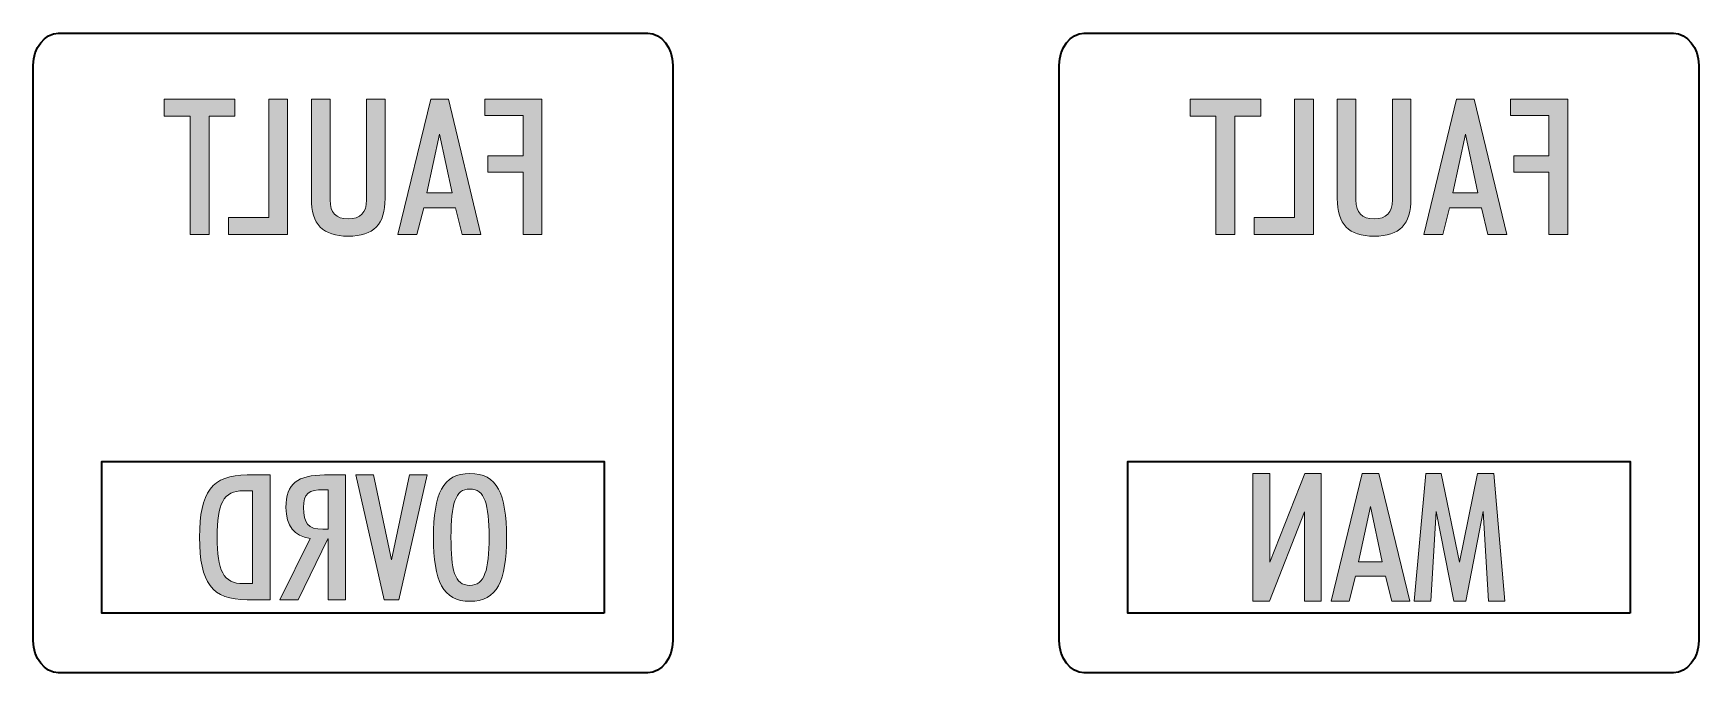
# Model space of a CAD drawing. Header units: millimetres. Extents: x 8 to 201, y 31 to 295.
# Drawn here: x 164.66 to 201.11, y 77 to 91 of the extents above; entities that cross this region are included whole.
import ezdxf

# ---------------------------------------------------------------- set-up
doc = ezdxf.new("R2010")
doc.units = ezdxf.units.MM
doc.header["$MEASUREMENT"] = 0
doc.layers.add('Layer 1', color=7, linetype='Continuous', lineweight=0)

# ---------------------------------------------------------------- blocks, each defined once
blk = doc.blocks.new('Block_27')
at = {"layer": 'Layer 1', "true_color": 0x1d1e1b, "transparency": 33554687}
h = blk.add_hatch(color=250, dxfattribs=at)
h.dxf.hatch_style = 2
edge = h.paths.add_edge_path()
edge.add_spline(control_points=[(192.85, 78.561), (192.85, 78.561), (192.481, 78.561), (192.481, 78.561), (192.481, 78.561), (192.481, 80.521), (192.481, 80.521), (192.481, 80.521), (191.719, 78.561), (191.719, 78.561), (191.719, 78.561), (191.354, 78.561), (191.354, 78.561), (191.354, 78.561), (191.354, 81.361), (191.354, 81.361), (191.354, 81.361), (191.723, 81.361), (191.723, 81.361), (191.723, 81.361), (191.723, 79.417), (191.723, 79.417), (191.723, 79.417), (192.489, 81.361), (192.489, 81.361), (192.489, 81.361), (192.85, 81.361), (192.85, 81.361), (192.85, 81.361), (192.85, 78.561), (192.85, 78.561)], knot_values=[0, 0, 0, 0, 1, 1, 1, 2, 2, 2, 3, 3, 3, 4, 4, 4, 5, 5, 5, 6, 6, 6, 7, 7, 7, 8, 8, 8, 9, 9, 9, 10, 10, 10, 10], degree=3, periodic=0)
h = blk.add_hatch(color=250, dxfattribs=at)
h.dxf.hatch_style = 2
edge = h.paths.add_edge_path()
edge.add_spline(control_points=[(193.927, 80.639), (193.927, 80.639), (193.668, 79.425), (193.668, 79.425), (193.668, 79.425), (194.186, 79.425), (194.186, 79.425), (194.186, 79.425), (193.927, 80.639), (193.927, 80.639)], knot_values=[0, 0, 0, 0, 1, 1, 1, 2, 2, 2, 3, 3, 3, 3], degree=3, periodic=0)
edge = h.paths.add_edge_path()
edge.add_spline(control_points=[(194.786, 78.561), (194.786, 78.561), (194.393, 78.561), (194.393, 78.561), (194.393, 78.561), (194.259, 79.111), (194.259, 79.111), (194.259, 79.111), (193.599, 79.111), (193.599, 79.111), (193.599, 79.111), (193.461, 78.561), (193.461, 78.561), (193.461, 78.561), (193.068, 78.561), (193.068, 78.561), (193.068, 78.561), (193.745, 81.361), (193.745, 81.361), (193.745, 81.361), (194.109, 81.361), (194.109, 81.361), (194.109, 81.361), (194.786, 78.561), (194.786, 78.561)], knot_values=[0, 0, 0, 0, 1, 1, 1, 2, 2, 2, 3, 3, 3, 4, 4, 4, 5, 5, 5, 6, 6, 6, 7, 7, 7, 8, 8, 8, 8], degree=3, periodic=0)
h = blk.add_hatch(color=250, dxfattribs=at)
h.dxf.hatch_style = 2
edge = h.paths.add_edge_path()
edge.add_spline(control_points=[(196.872, 78.561), (196.872, 78.561), (196.515, 78.561), (196.515, 78.561), (196.515, 78.561), (196.398, 80.525), (196.398, 80.525), (196.398, 80.525), (196.013, 78.561), (196.013, 78.561), (196.013, 78.561), (195.75, 78.561), (195.75, 78.561), (195.75, 78.561), (195.365, 80.525), (195.365, 80.525), (195.365, 80.525), (195.248, 78.561), (195.248, 78.561), (195.248, 78.561), (194.887, 78.561), (194.887, 78.561), (194.887, 78.561), (195.138, 81.361), (195.138, 81.361), (195.138, 81.361), (195.478, 81.361), (195.478, 81.361), (195.478, 81.361), (195.88, 79.421), (195.88, 79.421), (195.88, 79.421), (196.272, 81.361), (196.272, 81.361), (196.272, 81.361), (196.625, 81.361), (196.625, 81.361), (196.625, 81.361), (196.872, 78.561), (196.872, 78.561)], knot_values=[0, 0, 0, 0, 1, 1, 1, 2, 2, 2, 3, 3, 3, 4, 4, 4, 5, 5, 5, 6, 6, 6, 7, 7, 7, 8, 8, 8, 9, 9, 9, 10, 10, 10, 11, 11, 11, 12, 12, 12, 13, 13, 13, 13], degree=3, periodic=0)
at = {"layer": 'Layer 1'}
for points, knots in [([(192.85, 78.561), (192.85, 78.561), (192.481, 78.561), (192.481, 78.561), (192.481, 78.561), (192.481, 80.521), (192.481, 80.521), (192.481, 80.521), (191.719, 78.561), (191.719, 78.561), (191.719, 78.561), (191.354, 78.561), (191.354, 78.561), (191.354, 78.561), (191.354, 81.361), (191.354, 81.361), (191.354, 81.361), (191.723, 81.361), (191.723, 81.361), (191.723, 81.361), (191.723, 79.417), (191.723, 79.417), (191.723, 79.417), (192.489, 81.361), (192.489, 81.361), (192.489, 81.361), (192.85, 81.361), (192.85, 81.361), (192.85, 81.361), (192.85, 78.561), (192.85, 78.561)], [0, 0, 0, 0, 1, 1, 1, 2, 2, 2, 3, 3, 3, 4, 4, 4, 5, 5, 5, 6, 6, 6, 7, 7, 7, 8, 8, 8, 9, 9, 9, 10, 10, 10, 10]), ([(194.786, 78.561), (194.786, 78.561), (194.393, 78.561), (194.393, 78.561), (194.393, 78.561), (194.259, 79.111), (194.259, 79.111), (194.259, 79.111), (193.599, 79.111), (193.599, 79.111), (193.599, 79.111), (193.461, 78.561), (193.461, 78.561), (193.461, 78.561), (193.068, 78.561), (193.068, 78.561), (193.068, 78.561), (193.745, 81.361), (193.745, 81.361), (193.745, 81.361), (194.109, 81.361), (194.109, 81.361), (194.109, 81.361), (194.786, 78.561), (194.786, 78.561)], [0, 0, 0, 0, 1, 1, 1, 2, 2, 2, 3, 3, 3, 4, 4, 4, 5, 5, 5, 6, 6, 6, 7, 7, 7, 8, 8, 8, 8]), ([(196.872, 78.561), (196.872, 78.561), (196.515, 78.561), (196.515, 78.561), (196.515, 78.561), (196.398, 80.525), (196.398, 80.525), (196.398, 80.525), (196.013, 78.561), (196.013, 78.561), (196.013, 78.561), (195.75, 78.561), (195.75, 78.561), (195.75, 78.561), (195.365, 80.525), (195.365, 80.525), (195.365, 80.525), (195.248, 78.561), (195.248, 78.561), (195.248, 78.561), (194.887, 78.561), (194.887, 78.561), (194.887, 78.561), (195.138, 81.361), (195.138, 81.361), (195.138, 81.361), (195.478, 81.361), (195.478, 81.361), (195.478, 81.361), (195.88, 79.421), (195.88, 79.421), (195.88, 79.421), (196.272, 81.361), (196.272, 81.361), (196.272, 81.361), (196.625, 81.361), (196.625, 81.361), (196.625, 81.361), (196.872, 78.561), (196.872, 78.561)], [0, 0, 0, 0, 1, 1, 1, 2, 2, 2, 3, 3, 3, 4, 4, 4, 5, 5, 5, 6, 6, 6, 7, 7, 7, 8, 8, 8, 9, 9, 9, 10, 10, 10, 11, 11, 11, 12, 12, 12, 13, 13, 13, 13]), ([(193.927, 80.639), (193.927, 80.639), (193.668, 79.425), (193.668, 79.425), (193.668, 79.425), (194.186, 79.425), (194.186, 79.425), (194.186, 79.425), (193.927, 80.639), (193.927, 80.639)], [0, 0, 0, 0, 1, 1, 1, 2, 2, 2, 3, 3, 3, 3])]:
    blk.add_open_spline(points, degree=3, knots=knots, dxfattribs=at)
blk = doc.blocks.new('Block_28')
at = {"layer": 'Layer 1', "true_color": 0x1d1e1b, "transparency": 33554687}
h = blk.add_hatch(color=250, dxfattribs=at)
h.dxf.hatch_style = 2
edge = h.paths.add_edge_path()
edge.add_spline(control_points=[(190.96, 86.594), (190.96, 86.594), (190.545, 86.594), (190.545, 86.594), (190.545, 86.594), (190.545, 89.186), (190.545, 89.186), (190.545, 89.186), (189.979, 89.186), (189.979, 89.186), (189.979, 89.186), (189.979, 89.556), (189.979, 89.556), (189.979, 89.556), (191.526, 89.556), (191.526, 89.556), (191.526, 89.556), (191.526, 89.186), (191.526, 89.186), (191.526, 89.186), (190.96, 89.186), (190.96, 89.186), (190.96, 89.186), (190.96, 86.594), (190.96, 86.594)], knot_values=[0, 0, 0, 0, 1, 1, 1, 2, 2, 2, 3, 3, 3, 4, 4, 4, 5, 5, 5, 6, 6, 6, 7, 7, 7, 8, 8, 8, 8], degree=3, periodic=0)
h = blk.add_hatch(color=250, dxfattribs=at)
h.dxf.hatch_style = 2
edge = h.paths.add_edge_path()
edge.add_spline(control_points=[(192.679, 86.594), (192.679, 86.594), (191.385, 86.594), (191.385, 86.594), (191.385, 86.594), (191.385, 86.963), (191.385, 86.963), (191.385, 86.963), (192.268, 86.963), (192.268, 86.963), (192.268, 86.963), (192.268, 89.556), (192.268, 89.556), (192.268, 89.556), (192.679, 89.556), (192.679, 89.556), (192.679, 89.556), (192.679, 86.594), (192.679, 86.594)], knot_values=[0, 0, 0, 0, 1, 1, 1, 2, 2, 2, 3, 3, 3, 4, 4, 4, 5, 5, 5, 6, 6, 6, 6], degree=3, periodic=0)
h = blk.add_hatch(color=250, dxfattribs=at)
h.dxf.hatch_style = 2
edge = h.paths.add_edge_path()
edge.add_spline(control_points=[(194.814, 87.383), (194.814, 86.814), (194.57, 86.556), (194.008, 86.556), (193.447, 86.556), (193.202, 86.814), (193.202, 87.383), (193.202, 87.383), (193.202, 89.556), (193.202, 89.556), (193.202, 89.556), (193.609, 89.556), (193.609, 89.556), (193.609, 89.556), (193.609, 87.35), (193.609, 87.35), (193.609, 87.067), (193.738, 86.934), (194.008, 86.934), (194.278, 86.934), (194.407, 87.067), (194.407, 87.35), (194.407, 87.35), (194.407, 89.556), (194.407, 89.556), (194.407, 89.556), (194.814, 89.556), (194.814, 89.556), (194.814, 89.556), (194.814, 87.383), (194.814, 87.383)], knot_values=[0, 0, 0, 0, 1, 1, 1, 2, 2, 2, 3, 3, 3, 4, 4, 4, 5, 5, 5, 6, 6, 6, 7, 7, 7, 8, 8, 8, 9, 9, 9, 10, 10, 10, 10], degree=3, periodic=0)
h = blk.add_hatch(color=250, dxfattribs=at)
h.dxf.hatch_style = 2
edge = h.paths.add_edge_path()
edge.add_spline(control_points=[(196.006, 88.792), (196.006, 88.792), (195.731, 87.508), (195.731, 87.508), (195.731, 87.508), (196.28, 87.508), (196.28, 87.508), (196.28, 87.508), (196.006, 88.792), (196.006, 88.792)], knot_values=[0, 0, 0, 0, 1, 1, 1, 2, 2, 2, 3, 3, 3, 3], degree=3, periodic=0)
edge = h.paths.add_edge_path()
edge.add_spline(control_points=[(196.914, 86.594), (196.914, 86.594), (196.499, 86.594), (196.499, 86.594), (196.499, 86.594), (196.357, 87.175), (196.357, 87.175), (196.357, 87.175), (195.658, 87.175), (195.658, 87.175), (195.658, 87.175), (195.513, 86.594), (195.513, 86.594), (195.513, 86.594), (195.097, 86.594), (195.097, 86.594), (195.097, 86.594), (195.813, 89.556), (195.813, 89.556), (195.813, 89.556), (196.199, 89.556), (196.199, 89.556), (196.199, 89.556), (196.914, 86.594), (196.914, 86.594)], knot_values=[0, 0, 0, 0, 1, 1, 1, 2, 2, 2, 3, 3, 3, 4, 4, 4, 5, 5, 5, 6, 6, 6, 7, 7, 7, 8, 8, 8, 8], degree=3, periodic=0)
h = blk.add_hatch(color=250, dxfattribs=at)
h.dxf.hatch_style = 2
edge = h.paths.add_edge_path()
edge.add_spline(control_points=[(198.247, 86.594), (198.247, 86.594), (197.836, 86.594), (197.836, 86.594), (197.836, 86.594), (197.836, 87.96), (197.836, 87.96), (197.836, 87.96), (197.064, 87.96), (197.064, 87.96), (197.064, 87.96), (197.064, 88.314), (197.064, 88.314), (197.064, 88.314), (197.836, 88.314), (197.836, 88.314), (197.836, 88.314), (197.836, 89.199), (197.836, 89.199), (197.836, 89.199), (196.996, 89.199), (196.996, 89.199), (196.996, 89.199), (196.996, 89.556), (196.996, 89.556), (196.996, 89.556), (198.247, 89.556), (198.247, 89.556), (198.247, 89.556), (198.247, 86.594), (198.247, 86.594)], knot_values=[0, 0, 0, 0, 1, 1, 1, 2, 2, 2, 3, 3, 3, 4, 4, 4, 5, 5, 5, 6, 6, 6, 7, 7, 7, 8, 8, 8, 9, 9, 9, 10, 10, 10, 10], degree=3, periodic=0)
at = {"layer": 'Layer 1'}
for points, knots in [([(190.96, 86.594), (190.96, 86.594), (190.545, 86.594), (190.545, 86.594), (190.545, 86.594), (190.545, 89.186), (190.545, 89.186), (190.545, 89.186), (189.979, 89.186), (189.979, 89.186), (189.979, 89.186), (189.979, 89.556), (189.979, 89.556), (189.979, 89.556), (191.526, 89.556), (191.526, 89.556), (191.526, 89.556), (191.526, 89.186), (191.526, 89.186), (191.526, 89.186), (190.96, 89.186), (190.96, 89.186), (190.96, 89.186), (190.96, 86.594), (190.96, 86.594)], [0, 0, 0, 0, 1, 1, 1, 2, 2, 2, 3, 3, 3, 4, 4, 4, 5, 5, 5, 6, 6, 6, 7, 7, 7, 8, 8, 8, 8]), ([(192.679, 86.594), (192.679, 86.594), (191.385, 86.594), (191.385, 86.594), (191.385, 86.594), (191.385, 86.963), (191.385, 86.963), (191.385, 86.963), (192.268, 86.963), (192.268, 86.963), (192.268, 86.963), (192.268, 89.556), (192.268, 89.556), (192.268, 89.556), (192.679, 89.556), (192.679, 89.556), (192.679, 89.556), (192.679, 86.594), (192.679, 86.594)], [0, 0, 0, 0, 1, 1, 1, 2, 2, 2, 3, 3, 3, 4, 4, 4, 5, 5, 5, 6, 6, 6, 6]), ([(194.814, 87.383), (194.814, 86.814), (194.57, 86.556), (194.008, 86.556), (193.447, 86.556), (193.202, 86.814), (193.202, 87.383), (193.202, 87.383), (193.202, 89.556), (193.202, 89.556), (193.202, 89.556), (193.609, 89.556), (193.609, 89.556), (193.609, 89.556), (193.609, 87.35), (193.609, 87.35), (193.609, 87.067), (193.738, 86.934), (194.008, 86.934), (194.278, 86.934), (194.407, 87.067), (194.407, 87.35), (194.407, 87.35), (194.407, 89.556), (194.407, 89.556), (194.407, 89.556), (194.814, 89.556), (194.814, 89.556), (194.814, 89.556), (194.814, 87.383), (194.814, 87.383)], [0, 0, 0, 0, 1, 1, 1, 2, 2, 2, 3, 3, 3, 4, 4, 4, 5, 5, 5, 6, 6, 6, 7, 7, 7, 8, 8, 8, 9, 9, 9, 10, 10, 10, 10]), ([(196.914, 86.594), (196.914, 86.594), (196.499, 86.594), (196.499, 86.594), (196.499, 86.594), (196.357, 87.175), (196.357, 87.175), (196.357, 87.175), (195.658, 87.175), (195.658, 87.175), (195.658, 87.175), (195.513, 86.594), (195.513, 86.594), (195.513, 86.594), (195.097, 86.594), (195.097, 86.594), (195.097, 86.594), (195.813, 89.556), (195.813, 89.556), (195.813, 89.556), (196.199, 89.556), (196.199, 89.556), (196.199, 89.556), (196.914, 86.594), (196.914, 86.594)], [0, 0, 0, 0, 1, 1, 1, 2, 2, 2, 3, 3, 3, 4, 4, 4, 5, 5, 5, 6, 6, 6, 7, 7, 7, 8, 8, 8, 8]), ([(198.247, 86.594), (198.247, 86.594), (197.836, 86.594), (197.836, 86.594), (197.836, 86.594), (197.836, 87.96), (197.836, 87.96), (197.836, 87.96), (197.064, 87.96), (197.064, 87.96), (197.064, 87.96), (197.064, 88.314), (197.064, 88.314), (197.064, 88.314), (197.836, 88.314), (197.836, 88.314), (197.836, 88.314), (197.836, 89.199), (197.836, 89.199), (197.836, 89.199), (196.996, 89.199), (196.996, 89.199), (196.996, 89.199), (196.996, 89.556), (196.996, 89.556), (196.996, 89.556), (198.247, 89.556), (198.247, 89.556), (198.247, 89.556), (198.247, 86.594), (198.247, 86.594)], [0, 0, 0, 0, 1, 1, 1, 2, 2, 2, 3, 3, 3, 4, 4, 4, 5, 5, 5, 6, 6, 6, 7, 7, 7, 8, 8, 8, 9, 9, 9, 10, 10, 10, 10]), ([(196.006, 88.792), (196.006, 88.792), (195.731, 87.508), (195.731, 87.508), (195.731, 87.508), (196.28, 87.508), (196.28, 87.508), (196.28, 87.508), (196.006, 88.792), (196.006, 88.792)], [0, 0, 0, 0, 1, 1, 1, 2, 2, 2, 3, 3, 3, 3])]:
    blk.add_open_spline(points, degree=3, knots=knots, dxfattribs=at)
blk = doc.blocks.new('Block_29')
at = {"layer": 'Layer 1', "true_color": 0x1d1e1b, "transparency": 33554687}
h = blk.add_hatch(color=250, dxfattribs=at)
h.dxf.hatch_style = 2
edge = h.paths.add_edge_path()
edge.add_spline(control_points=[(169.456, 78.948), (169.456, 78.948), (169.456, 80.982), (169.456, 80.982), (169.456, 80.982), (169.259, 80.982), (169.259, 80.982), (168.812, 80.982), (168.678, 80.695), (168.678, 79.967), (168.678, 79.239), (168.812, 78.948), (169.259, 78.948), (169.259, 78.948), (169.456, 78.948), (169.456, 78.948)], knot_values=[0, 0, 0, 0, 1, 1, 1, 2, 2, 2, 3, 3, 3, 4, 4, 4, 5, 5, 5, 5], degree=3, periodic=0)
edge = h.paths.add_edge_path()
edge.add_spline(control_points=[(169.84, 78.596), (169.84, 78.596), (169.338, 78.596), (169.338, 78.596), (168.567, 78.596), (168.295, 78.963), (168.295, 79.963), (168.295, 80.959), (168.567, 81.327), (169.338, 81.327), (169.338, 81.327), (169.84, 81.327), (169.84, 81.327), (169.84, 81.327), (169.84, 78.596), (169.84, 78.596)], knot_values=[0, 0, 0, 0, 1, 1, 1, 2, 2, 2, 3, 3, 3, 4, 4, 4, 5, 5, 5, 5], degree=3, periodic=0)
h = blk.add_hatch(color=250, dxfattribs=at)
h.dxf.hatch_style = 2
edge = h.paths.add_edge_path()
edge.add_spline(control_points=[(171.112, 80.139), (171.112, 80.139), (171.112, 81.005), (171.112, 81.005), (171.112, 81.005), (171.005, 81.005), (171.005, 81.005), (170.689, 81.005), (170.571, 80.924), (170.571, 80.614), (170.571, 80.281), (170.666, 80.139), (170.994, 80.139), (170.994, 80.139), (171.112, 80.139), (171.112, 80.139)], knot_values=[0, 0, 0, 0, 1, 1, 1, 2, 2, 2, 3, 3, 3, 4, 4, 4, 5, 5, 5, 5], degree=3, periodic=0)
edge = h.paths.add_edge_path()
edge.add_spline(control_points=[(171.112, 79.929), (171.112, 79.929), (171.1, 79.929), (171.1, 79.929), (171.1, 79.929), (170.456, 78.596), (170.456, 78.596), (170.456, 78.596), (170.049, 78.596), (170.049, 78.596), (170.049, 78.596), (170.717, 79.94), (170.717, 79.94), (170.365, 79.982), (170.187, 80.208), (170.187, 80.614), (170.187, 81.143), (170.444, 81.327), (171.033, 81.327), (171.033, 81.327), (171.491, 81.327), (171.491, 81.327), (171.491, 81.327), (171.491, 78.596), (171.491, 78.596), (171.491, 78.596), (171.112, 78.596), (171.112, 78.596), (171.112, 78.596), (171.112, 79.929), (171.112, 79.929)], knot_values=[0, 0, 0, 0, 1, 1, 1, 2, 2, 2, 3, 3, 3, 4, 4, 4, 5, 5, 5, 6, 6, 6, 7, 7, 7, 8, 8, 8, 9, 9, 9, 10, 10, 10, 10], degree=3, periodic=0)
h = blk.add_hatch(color=250, dxfattribs=at)
h.dxf.hatch_style = 2
edge = h.paths.add_edge_path()
edge.add_spline(control_points=[(172.337, 78.596), (172.337, 78.596), (171.717, 81.327), (171.717, 81.327), (171.717, 81.327), (172.1, 81.327), (172.1, 81.327), (172.1, 81.327), (172.495, 79.473), (172.495, 79.473), (172.495, 79.473), (172.89, 81.327), (172.89, 81.327), (172.89, 81.327), (173.274, 81.327), (173.274, 81.327), (173.274, 81.327), (172.657, 78.596), (172.657, 78.596), (172.657, 78.596), (172.337, 78.596), (172.337, 78.596)], knot_values=[0, 0, 0, 0, 1, 1, 1, 2, 2, 2, 3, 3, 3, 4, 4, 4, 5, 5, 5, 6, 6, 6, 7, 7, 7, 7], degree=3, periodic=0)
h = blk.add_hatch(color=250, dxfattribs=at)
h.dxf.hatch_style = 2
edge = h.paths.add_edge_path()
edge.add_spline(control_points=[(174.633, 79.967), (174.633, 80.683), (174.542, 81.02), (174.214, 81.02), (173.886, 81.02), (173.799, 80.683), (173.799, 79.967), (173.799, 79.251), (173.874, 78.91), (174.21, 78.91), (174.534, 78.91), (174.633, 79.247), (174.633, 79.967)], knot_values=[0, 0, 0, 0, 1, 1, 1, 2, 2, 2, 3, 3, 3, 4, 4, 4, 4], degree=3, periodic=0)
edge = h.paths.add_edge_path()
edge.add_spline(control_points=[(175.016, 79.959), (175.016, 79.002), (174.807, 78.561), (174.214, 78.561), (173.621, 78.561), (173.416, 79.005), (173.416, 79.959), (173.416, 80.917), (173.621, 81.361), (174.214, 81.361), (174.807, 81.361), (175.016, 80.917), (175.016, 79.959)], knot_values=[0, 0, 0, 0, 1, 1, 1, 2, 2, 2, 3, 3, 3, 4, 4, 4, 4], degree=3, periodic=0)
at = {"layer": 'Layer 1'}
for points, knots in [([(169.84, 78.596), (169.84, 78.596), (169.338, 78.596), (169.338, 78.596), (168.567, 78.596), (168.295, 78.963), (168.295, 79.963), (168.295, 80.959), (168.567, 81.327), (169.338, 81.327), (169.338, 81.327), (169.84, 81.327), (169.84, 81.327), (169.84, 81.327), (169.84, 78.596), (169.84, 78.596)], [0, 0, 0, 0, 1, 1, 1, 2, 2, 2, 3, 3, 3, 4, 4, 4, 5, 5, 5, 5]), ([(171.112, 79.929), (171.112, 79.929), (171.1, 79.929), (171.1, 79.929), (171.1, 79.929), (170.456, 78.596), (170.456, 78.596), (170.456, 78.596), (170.049, 78.596), (170.049, 78.596), (170.049, 78.596), (170.717, 79.94), (170.717, 79.94), (170.365, 79.982), (170.187, 80.208), (170.187, 80.614), (170.187, 81.143), (170.444, 81.327), (171.033, 81.327), (171.033, 81.327), (171.491, 81.327), (171.491, 81.327), (171.491, 81.327), (171.491, 78.596), (171.491, 78.596), (171.491, 78.596), (171.112, 78.596), (171.112, 78.596), (171.112, 78.596), (171.112, 79.929), (171.112, 79.929)], [0, 0, 0, 0, 1, 1, 1, 2, 2, 2, 3, 3, 3, 4, 4, 4, 5, 5, 5, 6, 6, 6, 7, 7, 7, 8, 8, 8, 9, 9, 9, 10, 10, 10, 10]), ([(172.337, 78.596), (172.337, 78.596), (171.717, 81.327), (171.717, 81.327), (171.717, 81.327), (172.1, 81.327), (172.1, 81.327), (172.1, 81.327), (172.495, 79.473), (172.495, 79.473), (172.495, 79.473), (172.89, 81.327), (172.89, 81.327), (172.89, 81.327), (173.274, 81.327), (173.274, 81.327), (173.274, 81.327), (172.657, 78.596), (172.657, 78.596), (172.657, 78.596), (172.337, 78.596), (172.337, 78.596)], [0, 0, 0, 0, 1, 1, 1, 2, 2, 2, 3, 3, 3, 4, 4, 4, 5, 5, 5, 6, 6, 6, 7, 7, 7, 7]), ([(175.016, 79.959), (175.016, 79.002), (174.807, 78.561), (174.214, 78.561), (173.621, 78.561), (173.416, 79.005), (173.416, 79.959), (173.416, 80.917), (173.621, 81.361), (174.214, 81.361), (174.807, 81.361), (175.016, 80.917), (175.016, 79.959)], [0, 0, 0, 0, 1, 1, 1, 2, 2, 2, 3, 3, 3, 4, 4, 4, 4]), ([(169.456, 78.948), (169.456, 78.948), (169.456, 80.982), (169.456, 80.982), (169.456, 80.982), (169.259, 80.982), (169.259, 80.982), (168.812, 80.982), (168.678, 80.695), (168.678, 79.967), (168.678, 79.239), (168.812, 78.948), (169.259, 78.948), (169.259, 78.948), (169.456, 78.948), (169.456, 78.948)], [0, 0, 0, 0, 1, 1, 1, 2, 2, 2, 3, 3, 3, 4, 4, 4, 5, 5, 5, 5]), ([(171.112, 80.139), (171.112, 80.139), (171.112, 81.005), (171.112, 81.005), (171.112, 81.005), (171.005, 81.005), (171.005, 81.005), (170.689, 81.005), (170.571, 80.924), (170.571, 80.614), (170.571, 80.281), (170.666, 80.139), (170.994, 80.139), (170.994, 80.139), (171.112, 80.139), (171.112, 80.139)], [0, 0, 0, 0, 1, 1, 1, 2, 2, 2, 3, 3, 3, 4, 4, 4, 5, 5, 5, 5]), ([(174.633, 79.967), (174.633, 80.683), (174.542, 81.02), (174.214, 81.02), (173.886, 81.02), (173.799, 80.683), (173.799, 79.967), (173.799, 79.251), (173.874, 78.91), (174.21, 78.91), (174.534, 78.91), (174.633, 79.247), (174.633, 79.967)], [0, 0, 0, 0, 1, 1, 1, 2, 2, 2, 3, 3, 3, 4, 4, 4, 4])]:
    blk.add_open_spline(points, degree=3, knots=knots, dxfattribs=at)
blk = doc.blocks.new('Block_30')
at = {"layer": 'Layer 1', "true_color": 0x1d1e1b, "transparency": 33554687}
h = blk.add_hatch(color=250, dxfattribs=at)
h.dxf.hatch_style = 2
edge = h.paths.add_edge_path()
edge.add_spline(control_points=[(168.503, 86.594), (168.503, 86.594), (168.087, 86.594), (168.087, 86.594), (168.087, 86.594), (168.087, 89.186), (168.087, 89.186), (168.087, 89.186), (167.521, 89.186), (167.521, 89.186), (167.521, 89.186), (167.521, 89.556), (167.521, 89.556), (167.521, 89.556), (169.069, 89.556), (169.069, 89.556), (169.069, 89.556), (169.069, 89.186), (169.069, 89.186), (169.069, 89.186), (168.503, 89.186), (168.503, 89.186), (168.503, 89.186), (168.503, 86.594), (168.503, 86.594)], knot_values=[0, 0, 0, 0, 1, 1, 1, 2, 2, 2, 3, 3, 3, 4, 4, 4, 5, 5, 5, 6, 6, 6, 7, 7, 7, 8, 8, 8, 8], degree=3, periodic=0)
h = blk.add_hatch(color=250, dxfattribs=at)
h.dxf.hatch_style = 2
edge = h.paths.add_edge_path()
edge.add_spline(control_points=[(170.222, 86.594), (170.222, 86.594), (168.927, 86.594), (168.927, 86.594), (168.927, 86.594), (168.927, 86.963), (168.927, 86.963), (168.927, 86.963), (169.81, 86.963), (169.81, 86.963), (169.81, 86.963), (169.81, 89.556), (169.81, 89.556), (169.81, 89.556), (170.222, 89.556), (170.222, 89.556), (170.222, 89.556), (170.222, 86.594), (170.222, 86.594)], knot_values=[0, 0, 0, 0, 1, 1, 1, 2, 2, 2, 3, 3, 3, 4, 4, 4, 5, 5, 5, 6, 6, 6, 6], degree=3, periodic=0)
h = blk.add_hatch(color=250, dxfattribs=at)
h.dxf.hatch_style = 2
edge = h.paths.add_edge_path()
edge.add_spline(control_points=[(172.356, 87.383), (172.356, 86.814), (172.112, 86.556), (171.55, 86.556), (170.989, 86.556), (170.744, 86.814), (170.744, 87.383), (170.744, 87.383), (170.744, 89.556), (170.744, 89.556), (170.744, 89.556), (171.152, 89.556), (171.152, 89.556), (171.152, 89.556), (171.152, 87.35), (171.152, 87.35), (171.152, 87.067), (171.28, 86.934), (171.55, 86.934), (171.82, 86.934), (171.949, 87.067), (171.949, 87.35), (171.949, 87.35), (171.949, 89.556), (171.949, 89.556), (171.949, 89.556), (172.356, 89.556), (172.356, 89.556), (172.356, 89.556), (172.356, 87.383), (172.356, 87.383)], knot_values=[0, 0, 0, 0, 1, 1, 1, 2, 2, 2, 3, 3, 3, 4, 4, 4, 5, 5, 5, 6, 6, 6, 7, 7, 7, 8, 8, 8, 9, 9, 9, 10, 10, 10, 10], degree=3, periodic=0)
h = blk.add_hatch(color=250, dxfattribs=at)
h.dxf.hatch_style = 2
edge = h.paths.add_edge_path()
edge.add_spline(control_points=[(173.548, 88.792), (173.548, 88.792), (173.273, 87.508), (173.273, 87.508), (173.273, 87.508), (173.822, 87.508), (173.822, 87.508), (173.822, 87.508), (173.548, 88.792), (173.548, 88.792)], knot_values=[0, 0, 0, 0, 1, 1, 1, 2, 2, 2, 3, 3, 3, 3], degree=3, periodic=0)
edge = h.paths.add_edge_path()
edge.add_spline(control_points=[(174.456, 86.594), (174.456, 86.594), (174.041, 86.594), (174.041, 86.594), (174.041, 86.594), (173.899, 87.175), (173.899, 87.175), (173.899, 87.175), (173.201, 87.175), (173.201, 87.175), (173.201, 87.175), (173.055, 86.594), (173.055, 86.594), (173.055, 86.594), (172.639, 86.594), (172.639, 86.594), (172.639, 86.594), (173.355, 89.556), (173.355, 89.556), (173.355, 89.556), (173.741, 89.556), (173.741, 89.556), (173.741, 89.556), (174.456, 86.594), (174.456, 86.594)], knot_values=[0, 0, 0, 0, 1, 1, 1, 2, 2, 2, 3, 3, 3, 4, 4, 4, 5, 5, 5, 6, 6, 6, 7, 7, 7, 8, 8, 8, 8], degree=3, periodic=0)
h = blk.add_hatch(color=250, dxfattribs=at)
h.dxf.hatch_style = 2
edge = h.paths.add_edge_path()
edge.add_spline(control_points=[(175.79, 86.594), (175.79, 86.594), (175.378, 86.594), (175.378, 86.594), (175.378, 86.594), (175.378, 87.96), (175.378, 87.96), (175.378, 87.96), (174.606, 87.96), (174.606, 87.96), (174.606, 87.96), (174.606, 88.314), (174.606, 88.314), (174.606, 88.314), (175.378, 88.314), (175.378, 88.314), (175.378, 88.314), (175.378, 89.199), (175.378, 89.199), (175.378, 89.199), (174.538, 89.199), (174.538, 89.199), (174.538, 89.199), (174.538, 89.556), (174.538, 89.556), (174.538, 89.556), (175.79, 89.556), (175.79, 89.556), (175.79, 89.556), (175.79, 86.594), (175.79, 86.594)], knot_values=[0, 0, 0, 0, 1, 1, 1, 2, 2, 2, 3, 3, 3, 4, 4, 4, 5, 5, 5, 6, 6, 6, 7, 7, 7, 8, 8, 8, 9, 9, 9, 10, 10, 10, 10], degree=3, periodic=0)
at = {"layer": 'Layer 1'}
for points, knots in [([(168.503, 86.594), (168.503, 86.594), (168.087, 86.594), (168.087, 86.594), (168.087, 86.594), (168.087, 89.186), (168.087, 89.186), (168.087, 89.186), (167.521, 89.186), (167.521, 89.186), (167.521, 89.186), (167.521, 89.556), (167.521, 89.556), (167.521, 89.556), (169.069, 89.556), (169.069, 89.556), (169.069, 89.556), (169.069, 89.186), (169.069, 89.186), (169.069, 89.186), (168.503, 89.186), (168.503, 89.186), (168.503, 89.186), (168.503, 86.594), (168.503, 86.594)], [0, 0, 0, 0, 1, 1, 1, 2, 2, 2, 3, 3, 3, 4, 4, 4, 5, 5, 5, 6, 6, 6, 7, 7, 7, 8, 8, 8, 8]), ([(170.222, 86.594), (170.222, 86.594), (168.927, 86.594), (168.927, 86.594), (168.927, 86.594), (168.927, 86.963), (168.927, 86.963), (168.927, 86.963), (169.81, 86.963), (169.81, 86.963), (169.81, 86.963), (169.81, 89.556), (169.81, 89.556), (169.81, 89.556), (170.222, 89.556), (170.222, 89.556), (170.222, 89.556), (170.222, 86.594), (170.222, 86.594)], [0, 0, 0, 0, 1, 1, 1, 2, 2, 2, 3, 3, 3, 4, 4, 4, 5, 5, 5, 6, 6, 6, 6]), ([(172.356, 87.383), (172.356, 86.814), (172.112, 86.556), (171.55, 86.556), (170.989, 86.556), (170.744, 86.814), (170.744, 87.383), (170.744, 87.383), (170.744, 89.556), (170.744, 89.556), (170.744, 89.556), (171.152, 89.556), (171.152, 89.556), (171.152, 89.556), (171.152, 87.35), (171.152, 87.35), (171.152, 87.067), (171.28, 86.934), (171.55, 86.934), (171.82, 86.934), (171.949, 87.067), (171.949, 87.35), (171.949, 87.35), (171.949, 89.556), (171.949, 89.556), (171.949, 89.556), (172.356, 89.556), (172.356, 89.556), (172.356, 89.556), (172.356, 87.383), (172.356, 87.383)], [0, 0, 0, 0, 1, 1, 1, 2, 2, 2, 3, 3, 3, 4, 4, 4, 5, 5, 5, 6, 6, 6, 7, 7, 7, 8, 8, 8, 9, 9, 9, 10, 10, 10, 10]), ([(174.456, 86.594), (174.456, 86.594), (174.041, 86.594), (174.041, 86.594), (174.041, 86.594), (173.899, 87.175), (173.899, 87.175), (173.899, 87.175), (173.201, 87.175), (173.201, 87.175), (173.201, 87.175), (173.055, 86.594), (173.055, 86.594), (173.055, 86.594), (172.639, 86.594), (172.639, 86.594), (172.639, 86.594), (173.355, 89.556), (173.355, 89.556), (173.355, 89.556), (173.741, 89.556), (173.741, 89.556), (173.741, 89.556), (174.456, 86.594), (174.456, 86.594)], [0, 0, 0, 0, 1, 1, 1, 2, 2, 2, 3, 3, 3, 4, 4, 4, 5, 5, 5, 6, 6, 6, 7, 7, 7, 8, 8, 8, 8]), ([(175.79, 86.594), (175.79, 86.594), (175.378, 86.594), (175.378, 86.594), (175.378, 86.594), (175.378, 87.96), (175.378, 87.96), (175.378, 87.96), (174.606, 87.96), (174.606, 87.96), (174.606, 87.96), (174.606, 88.314), (174.606, 88.314), (174.606, 88.314), (175.378, 88.314), (175.378, 88.314), (175.378, 88.314), (175.378, 89.199), (175.378, 89.199), (175.378, 89.199), (174.538, 89.199), (174.538, 89.199), (174.538, 89.199), (174.538, 89.556), (174.538, 89.556), (174.538, 89.556), (175.79, 89.556), (175.79, 89.556), (175.79, 89.556), (175.79, 86.594), (175.79, 86.594)], [0, 0, 0, 0, 1, 1, 1, 2, 2, 2, 3, 3, 3, 4, 4, 4, 5, 5, 5, 6, 6, 6, 7, 7, 7, 8, 8, 8, 9, 9, 9, 10, 10, 10, 10]), ([(173.548, 88.792), (173.548, 88.792), (173.273, 87.508), (173.273, 87.508), (173.273, 87.508), (173.822, 87.508), (173.822, 87.508), (173.822, 87.508), (173.548, 88.792), (173.548, 88.792)], [0, 0, 0, 0, 1, 1, 1, 2, 2, 2, 3, 3, 3, 3])]:
    blk.add_open_spline(points, degree=3, knots=knots, dxfattribs=at)

msp = doc.modelspace()

# ---------------------------------------------------------------- linework, layer by layer
at = {"layer": 'Layer 1', "color": 250, "lineweight": 35, "true_color": 0x1d1e1b}
for points in [[(177.155, 78.299), (166.155, 78.299), (166.155, 81.623), (177.155, 81.623)], [(199.613, 78.299), (188.613, 78.299), (188.613, 81.623), (199.613, 81.623)]]:
    msp.add_lwpolyline(points, close=True, dxfattribs=at)
at = {"layer": 'Layer 1', "color": 250, "lineweight": 35, "true_color": 0x1d1d1b}
for points in [[(178.105, 90.998), (178.105, 90.998), (165.205, 90.998), (165.205, 90.998), (164.903, 90.998), (164.655, 90.683), (164.655, 90.298), (164.655, 90.298), (164.655, 77.698), (164.655, 77.698), (164.655, 77.313), (164.903, 76.998), (165.205, 76.998), (165.205, 76.998), (178.105, 76.998), (178.105, 76.998), (178.408, 76.998), (178.655, 77.313), (178.655, 77.698), (178.655, 77.698), (178.655, 90.298), (178.655, 90.298), (178.655, 90.683), (178.408, 90.998), (178.105, 90.998)], [(200.563, 90.998), (200.563, 90.998), (187.663, 90.998), (187.663, 90.998), (187.361, 90.998), (187.113, 90.683), (187.113, 90.298), (187.113, 90.298), (187.113, 77.698), (187.113, 77.698), (187.113, 77.313), (187.361, 76.998), (187.663, 76.998), (187.663, 76.998), (200.563, 76.998), (200.563, 76.998), (200.866, 76.998), (201.113, 77.313), (201.113, 77.698), (201.113, 77.698), (201.113, 90.298), (201.113, 90.298), (201.113, 90.683), (200.866, 90.998), (200.563, 90.998)]]:
    msp.add_open_spline(points, degree=3, knots=[0, 0, 0, 0, 1, 1, 1, 2, 2, 2, 3, 3, 3, 4, 4, 4, 5, 5, 5, 6, 6, 6, 7, 7, 7, 8, 8, 8, 8], dxfattribs=at)

# ---------------------------------------------------------------- block references
at = {"layer": 'Layer 1'}
for name in ['Block_30', 'Block_28', 'Block_29', 'Block_27']:
    msp.add_blockref(name, (0, 0), dxfattribs=at)

doc.saveas('drawing.dxf')
